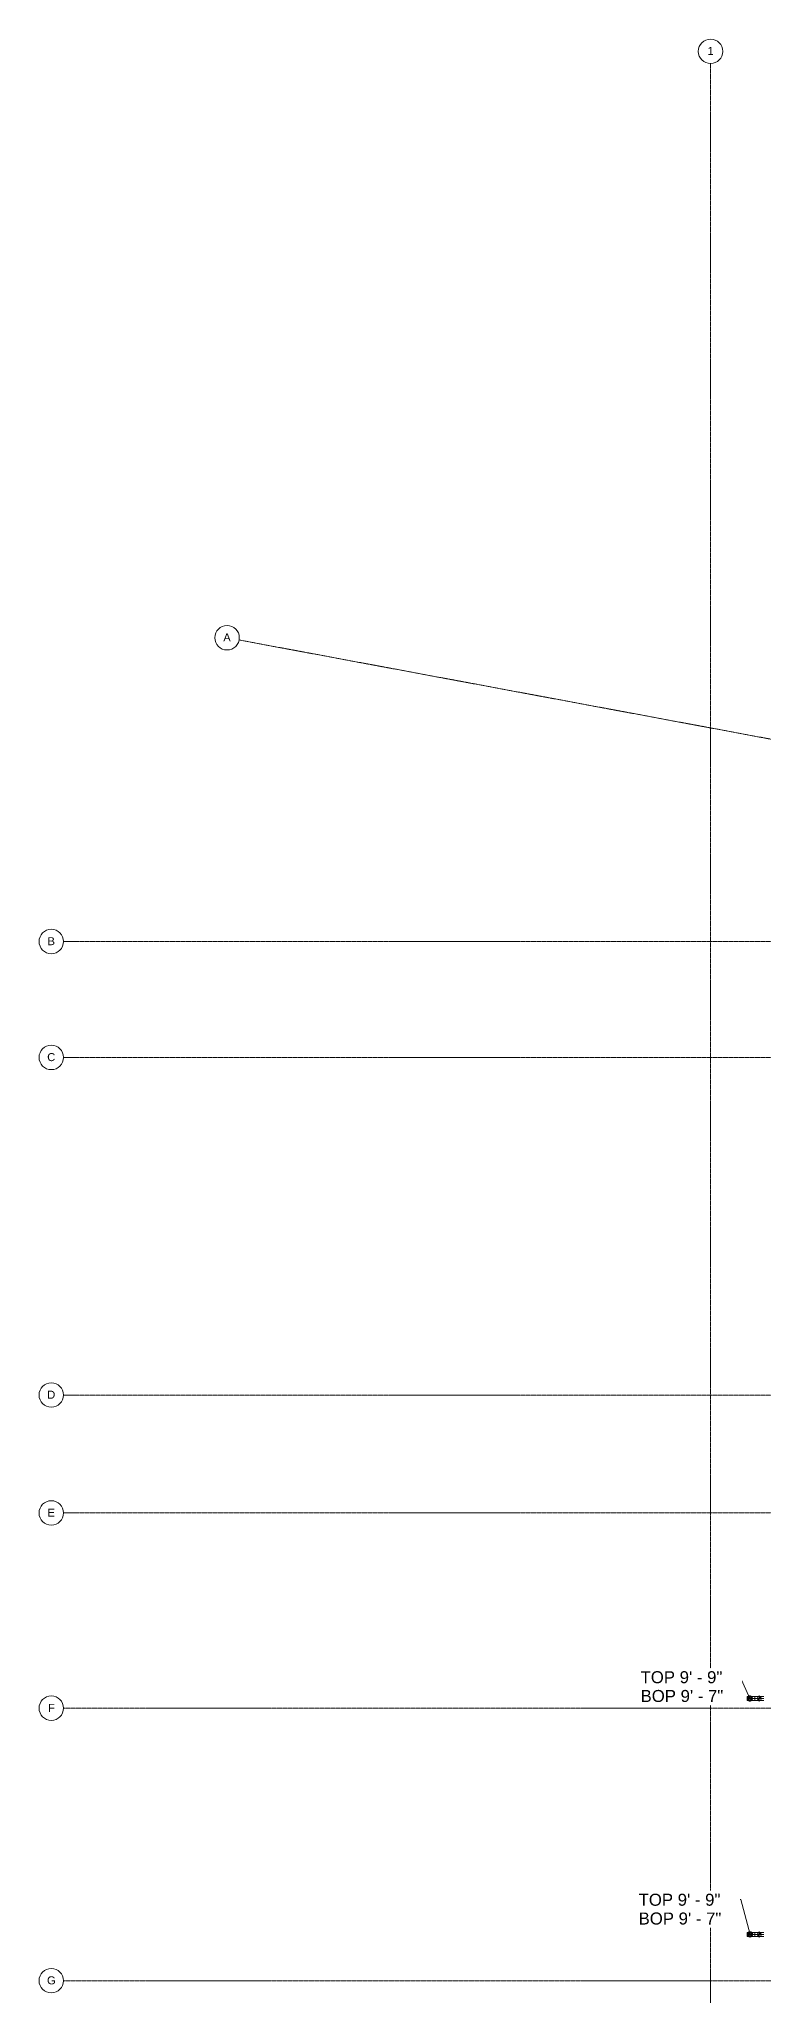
# Model space of a CAD drawing. Header units: inches. Extents: x -3679 to 241, y -496 to 1784.
# Drawn here: x -3678 to -3322, y 822 to 1784 of the extents above; entities that cross this region are included whole.
import ezdxf

# ---------------------------------------------------------------- set-up
doc = ezdxf.new("R2010")
doc.units = ezdxf.units.IN
doc.header["$MEASUREMENT"] = 0
doc.linetypes.add('Grid Line', pattern=[0.875, 0.5, -0.125, 0.125, -0.125])
for name, color, linetype, lineweight in [('G-ANNO-DIMS', 111, 'Continuous', 9), ('P-PIPE', 3, 'Continuous', 9), ('P-PIPE-CNTR', 3, 'Continuous', 9), ('S-GRID', 1, 'Continuous', 9), ('S-GRID-IDEN', 1, 'Continuous', 13)]:
    doc.layers.add(name, color=color, linetype=linetype, lineweight=lineweight)
doc.styles.add('Arial', font='arial.ttf', dxfattribs={"height": 3.934132})
doc.styles.add('Arial_1', font='arial.ttf', dxfattribs={"height": 5.901198})

# ---------------------------------------------------------------- blocks, each defined once
blk = doc.blocks.new('Grid - 3_16_-139788-MAIN LEVEL')
at = {"layer": 'S-GRID-IDEN'}
blk.add_circle((0, 0), 0.188, dxfattribs=at)

msp = doc.modelspace()

# ---------------------------------------------------------------- linework, layer by layer
at = {"layer": 'G-ANNO-DIMS'}
for p, q in [((-3333.39, 978.38), (-3340.55, 978.38)), ((-3328.68, 967.74), (-3333.39, 978.38)), ((-3333.16, 868.95), (-3341.52, 868.95)), ((-3328.57, 851.74), (-3333.16, 868.95))]:
    msp.add_line(p, q, dxfattribs=at)
at = {"layer": 'G-ANNO-DIMS', "lineweight": 50}
for centre in [(-3328.68, 967.74), (-3328.57, 851.74)]:
    msp.add_circle(centre, 1, dxfattribs=at)
at = {"layer": 'P-PIPE'}
for p, q in [((-3326.24, 968.69), (-3330, 968.69)), ((-3330, 968.69), (-3330, 966.79)), ((-3330, 966.79), (-3326.24, 966.79)), ((-3326.24, 968.69), (-3326.24, 966.79)), ((-3321.76, 968.69), (-3326.24, 968.69)), ((-3326.24, 966.79), (-3321.76, 966.79)), ((-3326.24, 852.69), (-3330, 852.69)), ((-3330, 852.69), (-3330, 850.79)), ((-3330, 850.79), (-3326.24, 850.79)), ((-3326.24, 852.69), (-3326.24, 850.79)), ((-3321.76, 852.69), (-3326.24, 852.69)), ((-3326.24, 850.79), (-3321.76, 850.79))]:
    msp.add_line(p, q, dxfattribs=at)
for centre, radius, start, end in [((-3324, 967.74), 0.95, 0, 180), ((-3324, 967.74), 0.951, 0, 180), ((-3324, 967.74), 0.95, 180, 0), ((-3324, 967.74), 0.951, 180, 0), ((-3324, 967.27), 0.475, 90, 270), ((-3324, 968.22), 0.475, 270, 90), ((-3324, 851.74), 0.95, 0, 180), ((-3324, 851.74), 0.951, 0, 180), ((-3324, 851.74), 0.95, 180, 0), ((-3324, 851.74), 0.951, 180, 0), ((-3324, 851.27), 0.475, 90, 270), ((-3324, 852.22), 0.475, 270, 90)]:
    msp.add_arc(centre, radius, start, end, dxfattribs=at)
at = {"layer": 'P-PIPE-CNTR'}
for p, q in [((-3326.24, 967.74), (-3330, 967.74)), ((-3326.24, 967.74), (-3330, 967.74)), ((-3326.24, 967.74), (-3321.76, 967.74)), ((-3325.5, 967.74), (-3322.5, 967.74)), ((-3324, 966.24), (-3324, 969.24)), ((-3326.24, 851.74), (-3330, 851.74)), ((-3326.24, 851.74), (-3330, 851.74)), ((-3326.24, 851.74), (-3321.76, 851.74)), ((-3325.5, 851.74), (-3322.5, 851.74)), ((-3324, 850.24), (-3324, 853.24))]:
    msp.add_line(p, q, dxfattribs=at)

# ---------------------------------------------------------------- block references
at = {"layer": 'S-GRID-IDEN'}
for p, xscale, yscale, zscale, rotation in [((-3348, 1777.74), 31.99999999999999, 31.99999999999999, 31.99999999999999, 180), ((-3585.9, 1489.38), 31.99999999999998, 31.99999999999998, 31.99999999999998, 259.4416666666667), ((-3672.39, 1340), 31.99999999999999, 31.99999999999999, 31.99999999999999, 269.9999999999996), ((-3672.39, 1283), 31.99999999999999, 31.99999999999999, 31.99999999999999, 269.9999999999996), ((-3672.39, 1117), 31.99999999999999, 31.99999999999999, 31.99999999999999, 269.9999999999996), ((-3672.39, 1059), 31.99999999999999, 31.99999999999999, 31.99999999999999, 269.9999999999996), ((-3672.39, 963), 31.99999999999999, 31.99999999999999, 31.99999999999999, 90), ((-3672.39, 829), 31.99999999999999, 31.99999999999999, 31.99999999999999, 90)]:
    msp.add_blockref('Grid - 3_16_-139788-MAIN LEVEL', p, dxfattribs=dict(at, xscale=xscale, yscale=yscale, zscale=zscale, rotation=rotation))

# ---------------------------------------------------------------- next in the draw order: texts
at = {"layer": 'S-GRID-IDEN', "lineweight": 9, "char_height": 3.93, "attachment_point": 2, "line_spacing_factor": 0.938532, "style": 'Arial', "bg_fill": 3, "box_fill_scale": 1.25, "bg_fill_color": 0, "bg_fill_transparency": 0}
for s, insert, width in [('1', (-3348, 1779.89), 3.648), ('A', (-3585.93, 1491.51), 4.368), ('B', (-3672.43, 1342.12), 4.368), ('C', (-3672.43, 1285.12), 4.704), ('D', (-3672.43, 1119.12), 4.704), ('E', (-3672.43, 1061.12), 4.368), ('F', (-3672.36, 965.12), 3.984), ('G', (-3672.36, 831.12), 5.088)]:
    msp.add_mtext(s, dxfattribs=dict(at, insert=insert, width=width))

# ---------------------------------------------------------------- next in the draw order: linework, layer by layer
at = {"layer": 'S-GRID', "linetype": 'Grid Line'}
for p, q in [((-3348, 1771.74), (-3348, -484.26)), ((-3580, 1488.28), (228, 778.5)), ((-3666.39, 1340), (228, 1340)), ((-3666.39, 1283), (228, 1283)), ((-3666.39, 1117), (228, 1117)), ((-3666.39, 1059), (228, 1059)), ((228, 963), (-3666.39, 963)), ((228, 829), (-3666.39, 829))]:
    msp.add_line(p, q, dxfattribs=at)

# ---------------------------------------------------------------- next in the draw order: texts
at = {"layer": 'G-ANNO-DIMS', "char_height": 5.9012, "width": 48.456, "attachment_point": 1, "line_spacing_factor": 0.938532, "style": 'Arial_1', "bg_fill": 3, "box_fill_scale": 1.25, "bg_fill_color": 0, "bg_fill_transparency": 0}
for insert in [(-3382.43, 981.18), (-3383.4, 871.75)]:
    msp.add_mtext('TOP 9\' - 9"\\PBOP 9\' - 7"', dxfattribs=dict(at, insert=insert))

doc.saveas('drawing.dxf')
